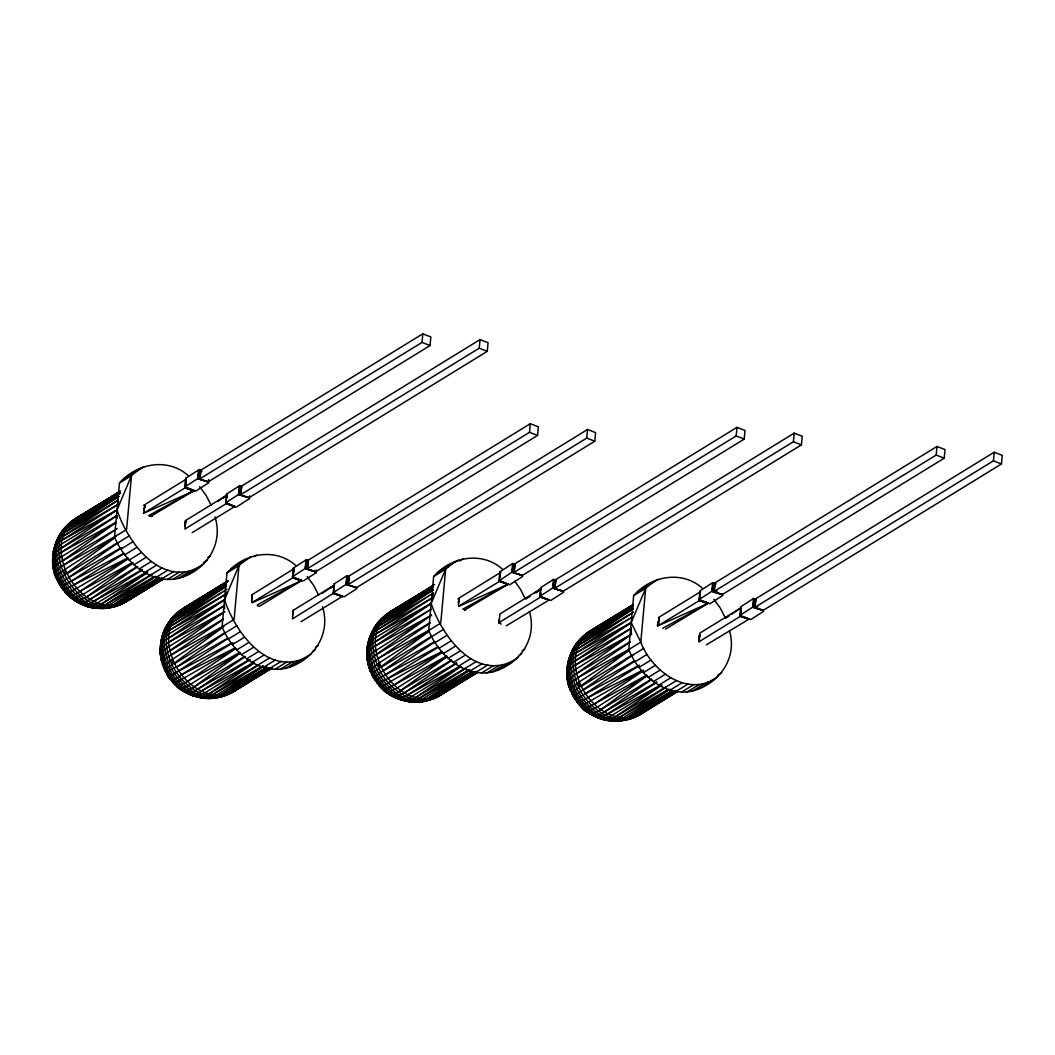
<?xml version="1.0" encoding="UTF-8"?>
<svg xmlns="http://www.w3.org/2000/svg" width="1055" height="1055" viewBox="0 0 1055 1055"><rect width="100%" height="100%" fill="white"/><g stroke="black" fill="none" stroke-linecap="round" stroke-linejoin="round"><path stroke-width="1.5" d="M137.387 566.469L86.695 596.932L79.784 600.11L74.523 600.216L70.5 597.46L62.852 589.547L61.085 586.567L61.599 586.039M169.103 675.925L168.589 676.453L172.967 682.466L177.939 681.583L235.555 648.232M442.216 651.871L382.925 685.869L379.629 686.106L371.782 674.62L369.065 667.63L371.874 662.949L430.071 622.977M643.656 670.149L584.628 704.331L579.643 705.202L577.032 702.182L577.375 700.876M160.413 653.889C159.345 637.761 166.136 621.026 179.258 611.32L227.933 580.843L181.908 609.183C166.73 619.061 158.356 637.721 160.835 655.524C158.778 649.735 164.343 644.948 168.747 642.271L224.886 611.518L169.248 646.464C163.419 649.379 157.67 656.381 162.576 662.777M475.634 671.6L430.031 698.832C392.566 717.506 347.306 654.588 378.046 626.565L433.565 592.897L376.846 630.099C365.281 637.326 366.059 653.665 368.485 665.389L367.47 659.441L371.558 653.256L431.535 615.157L374.38 655.88L369.501 660.338L368.182 663.028C370.859 674.066 377.123 684.181 385.8 691.513L390.68 691.117L397.458 687.834L446.885 656.381M367.47 659.441L368.67 663.582L368.34 660.747M570.043 688.361L569.37 687.609C565.348 681.332 571.955 676.242 576.769 673.446L631.563 634.266L575.925 669.213C570.096 672.114 564.359 679.13 569.265 685.526L568.698 682.677M658.135 621.672L657.516 625.074M120.283 493.12L67.23 526.669C31.65 555.682 73.982 624.112 115.865 605.293L161.468 578.061M268.972 667.947L223.383 695.179C181.46 713.866 139.194 645.581 174.748 616.555L226.429 583.863M214.996 516.871C223.845 544.749 205.461 571.441 178.044 578.483C150.047 584.365 124.358 561.511 114.56 536.916L119.466 483.005C136.649 463.303 167.6 457.356 188.08 475.449M322.5 606.757C331.349 634.635 312.979 661.327 285.562 668.369C257.552 674.25 231.876 651.41 222.078 626.802L226.983 572.891C244.153 553.189 275.104 547.242 295.598 565.335M502.246 568.975C481.766 550.895 450.815 556.842 433.631 576.544L428.726 630.442C438.524 655.05 464.213 677.89 492.21 672.009C519.007 665.019 537.641 639.29 529.465 611.702M729.48 630.798C737.669 658.399 719.022 684.115 692.238 691.117C664.241 696.986 638.552 674.145 628.754 649.55L633.659 595.64C650.83 575.938 681.781 569.99 702.274 588.083M164.435 666.246L162.694 664.861L160.808 655.788M55.005 548.56L55.638 543.325L59.304 535.465M53.212 562.579C52.077 553.295 53.634 541.584 62.68 536.573L118.055 500.241M139.497 468.934L131.493 475.62L117.013 509.961L61.282 544.209C44.903 554.35 56.377 577.665 64.803 589.613C73.784 600.77 90.453 613.483 104.999 604.977L154.017 576.808M163.235 578.615L122.815 603.447C78.505 618.032 37.387 544.894 77.279 517.504L119.109 492.092M247.002 558.82L238.997 565.506L224.53 599.847L168.787 634.095C153.305 643.115 162.945 664.558 169.96 676.242C178.928 690.207 195.07 699.887 211.95 698.318M272.243 668.026L233.155 692.014C190.744 709.949 148.201 643.946 179.258 611.32L226.337 583.679L176.871 613.786C148.689 643.365 181.513 700.283 220.798 696.537M185.456 484.126L185.733 478.258L198.446 470.055L201.993 471.269M226.139 502.919L226.561 494.122L226.957 495.098L185.746 520.418L184.955 529.017L226.166 503.697L235.014 506.611L226.139 502.919L226.561 494.122L239.274 485.907L241.701 486.025L480.025 339.604L488.056 342.717L487.278 351.328L248.954 497.749L249.349 498.725L236.637 506.941L234.21 506.822L192.168 532.643M292.96 574.012L293.25 568.157L305.963 559.941L308.39 560.06L530.309 423.701L538.34 426.827L537.562 435.425L315.643 571.784L316.025 572.76L316.289 569.885M453.663 562.473L445.658 569.159L431.178 603.5L375.448 637.748C351.064 652.557 387.541 711.452 411.714 696.379L460.481 666.417M367.47 646.86L367.496 659.164L367.074 648.917L367.958 643.365M477.269 672.154L436.981 696.973C392.671 711.558 351.552 638.42 391.445 611.043L433.275 585.63M458.885 606.124L499.503 581.371L508.352 584.285L499.477 580.593L499.899 571.797L512.611 563.581L515.038 563.7L736.97 427.354L745.001 430.466L744.223 439.078L522.304 575.437L522.687 576.399L509.974 584.615L507.547 584.496L458.951 606.322M633.106 606.612L581.424 639.304C571.111 647.005 567.062 660.878 566.97 673.341M677.534 691.618L639.831 714.763C597.42 732.698 554.877 666.694 585.947 634.068L633.501 604.792M208.521 482.874L195.808 491.089L184.955 486.869L197.667 478.654L208.138 481.898L198.788 478.983L199.316 470.332L200.872 470.174L422.804 333.815L430.836 336.941L430.058 345.539L208.138 481.898L208.521 482.874L208.785 479.999M208.138 481.898L199.29 478.983L199.817 470.385L198.788 478.983M239.274 485.907L238.496 494.518L248.954 497.749L239.617 494.835L240.144 486.197L238.496 494.518L225.783 502.734M248.954 497.749L240.118 494.848L240.645 486.25L239.617 494.835M305.963 559.941L305.172 568.54L315.643 571.784L306.293 568.869L306.82 560.218L305.172 568.54L292.459 576.755L303.312 580.975L316.025 572.76M315.643 571.784L306.794 568.882L307.335 560.271L306.293 568.869M346.792 575.793L346 584.404L356.471 587.648L347.121 584.721L347.649 576.083L346.792 575.793L334.079 584.008L333.288 592.62L344.141 596.827L356.854 588.611L356.471 587.648L594.783 441.214L595.574 432.603L587.529 429.491L349.218 575.911L347.649 576.083L346 584.404L333.288 592.62M356.471 587.648L347.623 584.734L348.15 576.135L347.121 584.721M512.611 563.581L511.833 572.192L522.304 575.437L512.954 572.509L513.482 563.871L511.833 572.192L499.477 580.593M522.304 575.437L513.455 572.522L513.983 563.924L512.954 572.509M553.44 579.446L552.662 588.044L563.119 591.288L553.77 588.374L554.31 579.723L553.44 579.446L540.727 587.661L539.949 596.26L550.802 600.48L563.515 592.264L563.119 591.288L801.444 444.854L802.222 436.256L794.191 433.13L555.866 579.564L554.31 579.723L552.662 588.044L539.949 596.26M563.119 591.288L554.284 588.387L554.811 579.775L553.77 588.374M712.639 582.677L711.861 591.288L722.319 594.532L712.969 591.604L713.51 582.967L712.639 582.677L699.927 590.892L699.149 599.504L709.989 603.711L722.701 595.508L722.319 594.532L944.238 458.173L945.029 449.575L936.985 446.45L715.066 582.808L713.51 582.967L711.861 591.288L699.149 599.504M722.319 594.532L713.47 591.618L714.011 583.019L712.969 591.604M753.468 598.541L752.69 607.153L763.147 610.383L753.798 607.469L754.338 598.831L753.468 598.541L740.755 606.757L739.977 615.355L750.817 619.575L763.53 611.359L763.147 610.383L1001.472 463.963L1002.25 455.351L994.219 452.226L755.894 598.66L754.338 598.831L752.69 607.153L739.977 615.355M763.147 610.383L754.299 607.482L754.839 598.884L753.798 607.469M185.139 526.26L185.746 520.418M292.736 614.762L293.25 610.304L334.461 584.984L334.079 584.008L333.657 592.804L333.96 589.969M498.883 622.991L499.305 619.786M699.597 634.741L698.938 641.849L699.557 634.78L699.03 640.636M430.058 345.539L422.013 342.413L199.738 478.917L200.305 470.359L199.29 478.983M487.278 351.328L479.247 348.203L240.566 494.782L241.133 486.223L240.118 494.848M537.562 435.425L529.531 432.313L307.256 568.803L307.809 560.245L306.794 568.882M594.783 441.214L586.751 438.089L348.084 584.668L348.638 576.109L347.623 584.734M744.223 439.078L736.179 435.952L513.904 572.456L514.471 563.898L513.455 572.522M801.444 444.854L793.413 441.742L554.732 588.308L555.299 579.749L554.284 588.387M944.238 458.173L936.207 455.048L713.932 591.552L714.499 582.993L713.47 591.618M1001.472 463.963L993.428 460.837L754.76 607.416L755.327 598.844L754.299 607.482M185.799 484.535L185.733 478.258L184.955 486.869M226.838 497.406L227.062 494.426M252.224 602.484L292.855 577.731L293.25 568.157L292.459 576.755M500.07 576.584L499.899 571.797L499.121 580.408M699.953 597.011C696.379 602.708 709.527 601.403 707.562 603.592L657.502 626.077L699.531 600.48L699.992 597.17M741.243 607.06L740.61 616.014L749.208 619.245L740.359 616.331L741.138 607.733L699.927 633.053L699.149 641.651L740.359 616.331L741.138 608.55M185.772 484.377L186.234 478.561L185.627 484.232M293.277 574.263L293.738 568.46L293.092 577.415L301.69 580.632L252.303 602.682M500.044 576.465L500.4 572.1L500.149 576.755M292.749 613.443L293 610.621L292.736 613.522M498.91 622.753L499.16 619.931M144.799 505.846L144.034 510.515L144.799 505.846L144.087 505.055L144.799 505.846L143.889 512.018M185.851 484.654L186.247 480.355M198.446 470.055L197.667 478.654L199.316 470.332L198.287 478.891M200.094 478.772L200.872 470.174L199.738 478.917M226.693 497.96L226.957 495.098L217.488 501.587M226.944 497.644L227.194 494.782M240.922 494.637L241.701 486.025L240.566 494.782M249.349 498.725L249.613 495.863M251.67 598.897L252.303 595.732L251.604 594.954L293.883 568.803M251.749 601.759L252.303 595.732L251.512 595.416M293.633 569.12L292.855 577.731L300.886 580.857L259.675 606.177L257.249 605.781M293.25 610.304L292.459 618.916L333.868 593.029M307.598 568.658L308.39 560.06L307.256 568.803M333.921 593.279L342.519 596.497L333.67 593.583L333.934 590.721M348.427 584.523L349.218 575.911L348.084 584.668M422.013 342.413L422.804 333.815M479.247 348.203L480.025 339.604M458.332 602.537L458.965 599.385L458.252 598.594L500.532 572.456M458.411 605.412L458.965 599.385L458.173 599.069M499.899 577.072L500.294 572.773M501.112 624.151L499.121 622.556L499.912 613.944L541.123 588.624L536.257 592.791M514.26 572.311L515.038 563.7L513.904 572.456M529.531 432.313L530.309 423.701M499.121 622.556L540.331 597.236L540.727 592.936M555.088 588.163L555.866 579.564L554.732 588.308M586.751 438.089L587.529 429.491M658.36 621.632L657.621 624.718M658.439 624.507L658.979 618.481L658.439 624.507L657.45 625.721M700.045 594.743L699.531 600.48L707.562 603.592L665.547 629.136M699.782 600.163L700.032 597.288M714.288 591.407L715.066 582.808L713.932 591.552M736.179 435.952L736.97 427.354M740.61 616.014L741.124 610.278M755.116 607.271L755.894 598.66L754.76 607.416M793.413 441.742L794.191 433.13M936.207 455.048L936.985 446.45M993.428 460.837L994.219 452.226M113.281 606.651C92.128 608.946 73.375 592.884 64.658 574.777L65.239 569.199L114.929 537.127M166.413 671.231C162.457 670.004 170.923 665.903 172.163 664.676L172.743 659.085L223.818 626.129M477.506 672.523L439.803 695.667C416.54 709.633 388.57 690.128 378.824 668.316L379.404 662.738L429.095 630.666M677.429 691.368L639.831 714.763C616.582 728.715 588.571 709.25 578.852 687.412L579.419 681.833L629.11 649.761M293.132 574.118L293.738 568.46M499.938 576.347L500.4 572.1M540.622 593.622L540.305 596.457L540.727 587.661L541.36 588.308M699.966 595.442L699.505 599.688L700.415 591.196M56.93 576.36C51.167 572.522 60.636 567.049 63.748 565.032L117.237 528.529L62.575 560.812C55.77 563.871 51.022 571.098 56.284 578.061L57.827 578.865M162.694 664.861C161.811 659.995 168.088 657.41 171.253 654.918L223.409 619.325M569.37 687.609C568.487 682.73 574.764 680.159 577.929 677.653L630.099 642.073M239.116 494.742L240.144 486.197M305.805 568.777L306.82 560.218M346.633 584.628L347.649 576.083M512.453 572.417L513.482 563.871M553.282 588.281L554.31 579.723M712.481 591.512L713.51 582.967L716.174 583.903M753.31 607.377L754.338 598.831M64.896 590.312L64.962 592.092C68.338 598.594 75.696 594.018 80.048 591.38L132.534 562.473M172.413 680.198L172.466 681.978C175.895 688.612 183.174 683.811 187.553 681.266L240.039 652.359M379.062 683.838L379.127 685.631C382.556 692.251 389.823 687.464 394.214 684.906L446.7 656.012M579.09 702.947L579.155 704.727C585.314 711.874 595.429 719.642 604.423 711.874L656.619 682.044M53.357 554.363L53.357 559.598M161.626 641.216C161.6 635.084 164.791 629.413 170.185 626.459L226.904 589.244L171.385 622.925C155.652 635.242 163.525 660.404 172.664 674.765C181.79 687.649 199.646 703.606 216.196 695.364L263.064 666.206M208.152 482.676L208.534 479.88M368.287 644.869L368.788 641.229L373.628 635.479L432.036 598.014L433.183 594.176M567.115 670.11L568.236 664.017M567.972 662.474L567.102 668.013M251.631 600.361L252.303 595.732M458.516 602.471L458.965 599.385M160.874 641.954L162.127 637.576L166.967 631.826L225.388 594.361L226.152 591.802M368.274 642.429C370.74 630.389 378.442 619.681 388.57 612.836L434.594 584.496M53.304 553.334L52.776 560.706M160.822 643.22L160.729 652.465M227.84 638.077L176.633 667.156C159.279 672.193 169.881 686.541 181.631 674.633L232.984 642.68M570.61 655.696C573.063 644.579 582.096 635.941 591.473 630.138L631.905 605.57M54.108 548.89L53.37 552.068L55.427 544.209M367.536 645.607L369.593 637.734M55.071 572.891C50.442 565.678 53.225 555.8 61.243 552.385L116.854 515.71L117.118 518.664M567.076 674.963L567.893 681.372C564.887 674.659 569.515 668.026 575.437 665.019L631.035 628.345L631.431 632.776M162.404 663.977L163.789 667.947L165.319 664.518L172.743 659.085M570.28 690.049L572.258 693.939L570.465 689.271L579.419 681.833M54.398 553.954C52.71 548.112 57.102 543.061 61.81 540.305L117.87 504.475L118.635 501.916M120.428 490.957L74.404 519.297C55.717 530.744 55.559 557.106 64.658 574.777L57.524 580.685L63.181 589.824L71.714 586.198L124.081 553.651M381.145 619.14L377.268 623.4L385.919 614.973L432.985 587.319L383.519 617.426C369.118 629.795 371.228 652.649 378.824 668.316L371.69 674.224L377.347 683.363L385.879 679.723L438.247 647.19M572.839 650.262L577.296 642.495L583.547 635.783L633.013 606.427L583.547 636.534C569.133 648.891 571.256 671.745 578.852 687.412L571.705 693.32L577.362 702.459L585.907 698.819L638.275 666.285M55.638 543.325C58.948 534.806 64.144 526.709 71.753 521.434L119.123 492.21M62.799 530.322L57.01 540.358M374.71 628.675L375.817 625.918L369.804 636.851M568.263 677.059L567.405 675.213L567.524 678.273C564.887 671.257 569.027 664.109 575.278 660.878L631.207 622.595L645.686 588.255L653.691 581.569M162.641 635.769L163.934 632.96M369.29 639.422L372.811 631.167M571.19 652.992L567.55 664.703L567.933 669.345M573.498 648.1L568.289 661.525L569.621 656.843L574.513 650.856L632.235 612.876M373.839 628.503L376.965 623.848L381.396 620.208L433.091 587.516M573.867 647.599L576.993 642.957M59.673 534.977L64.883 527.592L69.353 523.9L120.23 493.041L71.753 521.434M378.059 623.624L379.576 621.026M61.085 586.567L71.489 581.094L121.932 547.664M168.589 676.453L170.686 679.723M375.25 680.093L385.655 674.633L434.739 642.099M164.514 630.244L170.303 620.208M376.965 623.848C366.428 640.214 370.885 661.999 381.145 677.363C390.627 691.051 409.169 706.388 426.497 699.109L472.073 671.521M172.915 617.386L177.345 612.955M185.588 487.529L143.322 513.455L194.186 490.746L185.535 487.291M226.363 503.143L234.553 506.677M464.767 609.988L507.547 584.496L499.701 580.817M540.582 596.919L549.18 600.137L540.529 596.682M67.955 525.443L71.991 521.025L84.321 513.706M707.839 682.005L701.826 687.016M63.102 529.861L69.841 523.069M61.652 532.393L63.893 530.085M170.62 619.747L172.15 618.177M169.169 622.279L171.398 619.984M577.296 642.495L588.598 631.932L633.224 604.449M575.845 645.027C582.083 636.613 590.431 630.152 599.926 625.51M54.319 571.863C50.759 565.032 56.825 559.743 61.652 555.88M166.901 648.034L169.169 645.766M373.549 651.674L375.817 649.418M573.577 670.782L575.845 668.514M228.012 581.134L184.796 607.39L178.295 612.375M75.709 519.904L80.114 516.198M118.898 496.47L63.88 533.026C49.044 544.103 55.467 567.3 62.878 581.2C71.358 595.97 86.721 608.524 104.432 608.432M675.662 690.695L630.059 717.928C611.649 726.315 591.222 711.479 581.173 696.458C571.362 681.372 564.412 655.88 579.591 642.35L633.026 609.025L578.074 645.66C562.328 657.99 570.214 683.152 579.353 697.513C588.466 710.397 606.335 726.354 622.885 718.112L668.369 689.812M223.304 498.224L226.957 495.098M330.808 588.11L334.461 584.984L322.289 593.332M108.217 607.654C115.47 606.902 122.921 604.449 128.525 599.583M125.888 601.719L136.649 594.703M236.03 689.482L233.392 691.605L249.626 681.095M381.409 618.705L391.445 611.043L408.325 601.429M477.401 672.272L437.179 697.038L441.808 693.834M641.836 712.929C634.556 718.613 625.035 720.947 615.909 721.185L621.316 720.512L626.512 718.218L672.101 690.616M64.658 574.777L115.246 537.47M172.163 664.676L222.763 627.356M378.824 668.316L429.411 631.009M578.852 687.412L629.439 650.104M187.645 574.382L191.812 571.256M295.149 664.268L299.317 661.155M501.811 667.921L518.005 657.41M66.755 592.237L67.23 594.453C77.49 603.935 94.686 612.942 108.072 605.399M182.37 609.131L228.025 581.239M213.651 696.722L215.589 695.285M384.89 617.254L382.121 618.969L389.031 612.77L396.627 608.946M464.345 668.751L415.433 697.632C408.601 702.617 399.819 700.533 393.093 696.511C401.955 700.256 413.441 705.294 422.237 698.924M592.132 630.442L596.655 628.042M620.327 719.457L622.265 718.02M86.695 596.932L132.93 563.199M174.26 682.123C176.409 690.919 187.922 692.594 194.212 686.818L240.435 653.085M380.921 685.763C383.071 694.559 394.57 696.247 400.86 690.471L447.096 656.738M615.131 720.961C602.207 721.422 589.613 715.475 581.028 706.125L581.411 707.087C585.96 714.222 594.703 714.591 600.888 709.567L647.111 675.833M62.575 560.812L116.037 522.581L59.383 558.148M173.772 682.664L167.099 673.38L163.789 666.523L161.521 659.388L162.839 656.698L167.732 652.241L223.541 612.467M52.882 562.328L55.862 575.74L59.489 583.982L117.553 543.167M176.633 667.156L225.071 633.053M374.34 677.27L373.325 677.561L431.719 636.706M574.355 696.366L573.353 696.656L633.092 654.852M576.874 649.207L632.064 617.109L576.004 652.94C560.587 663.081 570.373 685.869 577.837 698.357C586.514 710.477 603.46 726.447 619.179 717.611L668.211 689.442M526.247 598.844L530.296 596.049M534.358 593.266L541.123 588.624M726.262 617.94L728.965 616.08M731.669 614.221L741.138 607.733M53.33 565.638C50.693 558.623 54.834 551.475 61.085 548.244L117.013 509.961C127.774 542.389 160.466 587.556 199.659 566.997M73.705 598.792C77.173 605.003 85.521 602.471 90.229 599.24L137.612 566.799M161.679 657.107L162.022 659.929C157.947 652.333 160.347 641.875 168.589 638.13L224.53 599.847C235.278 632.275 267.97 677.442 307.176 656.883M253.728 662.369L201.36 691.104C192.907 698.001 182.607 692.291 176.541 685.341C181.104 692.462 190.915 694.902 197.733 689.139L245.116 656.685M367.377 656.118C365.281 650.051 370.397 644.592 375.25 641.783L431.178 603.5C441.94 635.914 474.631 681.082 513.825 660.536M391.695 695.707L386.315 692.093C390.97 697.777 399.014 696.722 404.395 692.779L451.777 660.338M604.423 711.874L651.792 679.433M84.848 605.28C89.926 608.471 96.467 607.179 101.267 604.106L146.619 573.142M182.264 690.155C189.583 695.654 200.41 700.045 208.785 693.992L254.123 663.041M415.433 697.632L460.784 666.681M591.71 714.815L588.941 712.903C596.563 717.875 606.928 723.031 615.461 716.741L662.144 684.866M80.048 591.38L128.354 558.662M187.553 681.266L235.858 648.548M394.214 684.906L442.52 652.201M581.411 707.087C585.367 710.147 590.563 705.729 594.229 704.015L642.548 671.297M375.25 641.783L431.02 609.249L375.409 645.911C369.553 649.023 364.793 655.379 367.865 662.276M67.23 526.669L118.793 496.325L65.41 529.716C50.218 543.246 57.181 568.737 66.979 583.824C76.461 597.512 95.003 612.85 112.331 605.583L155.692 576.597M171.385 622.925L226.403 586.356L172.915 619.615C157.736 633.132 164.686 658.623 174.497 673.71C183.979 687.412 202.507 702.749 219.836 695.469L263.196 666.496M426.497 699.109L469.857 670.136M626.512 718.218L669.885 689.231M378.046 626.565L433.064 589.996L379.576 623.254C351.856 648.588 384.191 702.999 418.598 701.957M166.703 673.749L168.589 676.809L172.664 674.765L228.078 638.46M573.669 696.617L575.265 699.557L579.353 697.513L634.754 661.208M168.747 642.271L224.359 605.596L224.623 608.564M104.999 604.977L151.696 574.711M203.826 697.447L197.588 696.946L202.402 697.883L209.971 696.221L257.829 665.494M401.085 699.847L409.05 701.535L416.62 699.874L465.862 668.25M619.179 717.611L665.89 687.346M62.852 589.02C70.342 597.473 82.013 610.291 93.855 601.218L141.304 570.57M201.36 691.104L250.167 659.586M387.871 692.317C392.262 699.122 401.942 699.373 408.021 694.757L456.815 663.226M714.591 592.646L717.136 590.998M755.42 608.511L757.965 606.862M593.108 715.606L598.686 717.123L605.557 715.224L656.843 682.321M115.865 605.293L159.437 577.402M161.481 578.615L122.815 603.447L117.171 605.9M223.383 695.179L266.941 667.288M200.74 697.368C210.578 699.623 221.365 698.014 230.32 693.333L268.985 668.501M430.031 698.832L472.244 671.798M477.018 671.257L436.981 696.973C426.998 702.287 415.103 702.696 404.25 700.586M630.059 717.928L672.259 690.906M631.365 718.534L636.996 716.081L677.046 690.366M139.392 592.963L144.865 589.455M147.595 587.714L150.338 585.96M154.452 583.336L158.553 580.712M252.369 679.341L255.112 677.6M260.585 674.105L263.328 672.351M460.402 682.123L440.054 695.245M464.503 679.499L468.618 676.875M646.728 709.962L652.201 706.468M654.944 704.714L659.045 702.089M663.16 699.465L665.903 697.724M65.239 569.199L57.814 574.632L56.284 578.061M132.719 562.843L83.292 594.308L74.654 598.04L71.635 597.974L63.828 589.851L59.581 583.494L55.005 573.089M240.224 652.729L190.797 684.194C186.946 686.225 181.117 690.247 177.135 686.502M379.404 662.738L371.017 669.239L370.252 670.954L371.993 672.404M646.9 675.477L597.486 706.929L590.695 710.213L585.815 710.608L577.032 701.654M155.547 576.32L106.146 606.823M99.012 608.26L107.847 608.155L116.696 605.979L161.613 578.285M120.204 604.502L123.039 602.735M163.235 578.733L123.013 603.5M221.471 696.827L226.799 694.507L269.131 668.171M230.544 692.621L227.722 694.388L236.03 690.234M270.753 668.619L230.531 693.386L224.201 695.865L215.721 697.54M468.341 670.703L420.312 700.362M410.474 701.1C418.044 703.144 426.563 701.76 433.447 698.146L475.779 671.811M586.184 633.646L591.103 630.916M628.147 719.576L633.475 717.255L675.807 690.919M634.398 717.123L636.284 715.949M385.919 614.973L433.289 585.749L388.57 612.836M123.224 479.326L144.166 466.627M119.466 483.005L131.493 475.62L126.587 529.531L114.56 536.916M145.498 504.198L186.128 479.234L185.337 487.845L193.381 490.957L150.601 516.449M67.204 573.63L117.369 542.798M117.422 543.154L129.448 535.769M120.85 549.154L132.864 541.756M124.793 554.798L136.82 547.413M129.211 560.034L141.238 552.649M134.038 564.768L146.052 557.383M139.194 568.935L151.208 561.55M144.601 572.483L156.628 565.098M147.713 572.021L97.548 602.84C90.295 608.498 81.195 605.28 74.747 600.269M150.192 575.344L162.219 567.959M155.889 577.494L167.916 570.109M161.613 578.905L173.627 571.52M131.176 598.198L163.103 578.615M163.314 579.01L125.637 602.128L113.966 606.942M128.525 600.335L163.354 578.984M167.257 579.538L179.284 572.153M207.954 557.356L210.631 555.708M172.769 579.393L184.796 572.008M203.496 562.566L207.505 560.1M178.044 578.483L190.071 571.098M193.144 570.439L203.839 563.871M183.029 576.795L195.056 569.41M230.742 569.225L242.756 561.827M239.656 563.911L251.683 556.526M226.983 572.891L238.997 565.506L234.091 619.417L222.078 626.802M254.044 556.605L256.721 554.956M174.721 663.516L224.873 632.697M224.926 633.04L236.953 625.655M228.355 639.04L240.382 631.655M232.311 644.684L244.325 637.299M236.729 649.92L248.743 642.535M241.542 654.654L253.569 647.269M301.084 621.672L342.071 596.563M246.699 658.821L258.726 651.436M252.105 662.369L264.132 654.984M253.833 662.764L205.052 692.739C199.975 696.115 192.419 697.513 187.671 692.819M257.71 665.23L269.724 657.845M263.407 667.393L275.421 659.995M269.117 668.791L281.144 661.406M230.32 693.333L270.608 668.514M274.775 669.424L286.789 662.039M315.471 647.243L318.135 645.607M280.274 669.279L292.301 661.894M437.39 572.865L449.417 565.48M447.65 566.733L458.332 560.165M433.631 576.544L445.658 569.159L440.753 623.057L428.726 630.442M459.36 561.075L463.369 558.609M312.346 651.621L315.023 649.986M285.562 668.369L297.576 660.984M290.547 666.694L311.344 653.77M381.369 667.156L431.535 636.336M431.587 636.693L443.614 629.308M435.016 642.68L447.03 635.295M438.959 648.337L450.986 640.952M443.377 653.559L455.404 646.174M448.204 658.294L460.217 650.909M453.36 662.474L465.374 655.076M458.767 666.008L470.794 658.623M464.358 668.883L476.385 661.498M470.055 671.033L482.082 663.648M475.779 672.444L487.792 665.046M481.423 673.077L493.45 665.692M522.12 650.895L524.797 649.247M486.935 672.932L498.962 665.547M519.007 655.274L521.671 653.625M492.21 672.009L504.237 664.624M497.195 670.334L509.222 662.949M637.418 591.961L658.36 579.261M633.659 595.64L645.686 588.255L640.781 642.165C650.988 669.622 684.682 695.931 713.853 679.631M628.754 649.55L640.781 642.165L631.207 622.595L575.463 656.843C551.092 671.653 587.556 730.548 611.742 715.475L660.509 685.513M658.28 617.689L700.309 591.868M581.397 686.251L632.947 654.575M631.602 655.788L643.629 648.403M635.031 661.788L647.058 654.39M638.987 667.433L651.014 660.048M643.405 672.668L655.432 665.283M648.218 677.402L660.245 670.004M653.375 681.57L665.402 674.185M658.795 685.117L670.809 677.719M664.386 687.979L676.413 680.594M670.083 690.128L682.11 682.743M675.793 691.539L687.82 684.154M636.996 716.081L677.284 691.249M681.451 692.172L693.478 684.787M686.963 692.027L698.977 684.642M717.69 675.187L721.699 672.734M692.238 691.117L704.265 683.732M697.223 689.429L718.02 676.506M74.404 519.297L119.294 492.092M63.88 533.026L118.015 500.202M588.598 631.932L633.475 604.726M578.074 645.66L633.593 611.992M112.331 605.583L157.907 577.982M219.836 695.469L266.796 667.037M194.212 686.818L244.892 656.368M400.86 690.471L451.553 660.008M600.888 709.567L651.581 679.104M170.079 650.698L223.291 619.166M376.741 654.337L429.939 622.806M576.769 673.446L629.967 641.902M87.13 512.044L91.35 509.552M94.159 507.89L98.366 505.411M101.267 604.106L151.577 574.395M204.472 596.128L184.796 607.39M207.281 594.466L210.09 592.804M212.899 591.143L217.119 588.65M208.785 693.992L257.684 665.112M411.134 599.768L413.942 598.106M418.149 595.613L420.958 593.952M602.735 623.848L613.957 617.201M616.766 615.553L620.986 613.061M615.461 716.741L665.771 687.029M174.748 616.555L226.298 586.211M381.396 620.208L432.959 589.864M581.424 639.304L632.974 608.959M61.085 548.244L116.854 515.71M128.051 558.346L72.373 590.787L67.362 592.699L64.962 592.092M168.589 638.13L224.359 605.596M575.278 660.878L631.035 628.345M62.68 536.573L117.87 504.475M170.185 626.459L225.388 594.361M376.846 630.099L432.036 598.014M212.503 694.863L262.932 665.89M419.165 698.515L469.581 669.529M90.229 599.24L142.438 569.41M197.733 689.139L248.532 660.114M404.395 692.779L456.604 662.949M69.129 577.27L120.336 548.191M383.295 670.809L434.502 641.717M583.31 689.904L634.517 660.826M63.748 565.032L116.195 535.927M171.253 654.918L223.7 625.813M377.914 658.557L428.937 630.244M577.929 677.653L628.965 649.339M148.531 515.697L193.381 490.957M257.446 604.805L300.886 580.857M462.697 609.223L507.547 584.496M662.725 628.332L707.562 603.592M594.229 704.015L646.728 675.108M61.81 540.305L117.013 509.961M61.243 552.385L115.931 522.423M93.855 601.218L146.21 572.483M169.314 630.191L224.53 599.847M375.976 633.844L431.178 603.5M375.409 645.911L431.535 615.157M408.021 694.757L460.376 666.008M576.004 652.94L631.207 622.595M575.437 665.019L631.563 634.266M608.049 713.853L660.404 685.117M71.489 581.094L123.817 553.295M179.007 670.993L231.335 643.181M385.655 674.633L437.983 646.821M585.683 693.728L639.462 665.151M642.706 712.217L645.357 710.833L637.233 715.369M61.52 534.7L63.682 533.619M74.114 584.747L127.906 557.924M169.024 624.586L171.187 623.505M181.631 674.633L235.41 647.81M375.686 628.226L377.848 627.158M388.28 678.286L442.071 651.463M575.714 647.322L577.876 646.253M588.308 697.381L642.099 670.558M127.47 476.319L130.978 474.592M234.988 566.205L238.483 564.478M441.636 569.858L446.318 567.55M641.664 588.954L646.333 586.646M82.211 515.724L74.865 519.231L72.676 521.315L74.694 520.379M185.443 607.706L189.715 605.61M392.104 611.346L394.952 609.948M114.27 606.48L117.237 605.108M226.706 694.849L218.636 697.395M548.719 600.216L506.334 625.773M748.747 619.311L706.349 644.869M84.242 598.317L87.288 597.315M191.746 688.216L194.793 687.201M398.408 691.856L401.454 690.854M598.436 710.951L601.482 709.949M425.297 701.034L434.37 698.028L425.429 700.204M110.604 607.601L105.025 608.287M111.131 607.495L116.696 605.979M218.108 697.487L206.516 698.146M416.343 701.549L419.402 700.942M424.769 701.14L419.191 701.826M625.444 719.299L628.464 719.114L619.219 720.921L622.028 720.789M398.117 691.711L399.977 691.566M93.222 607.469L96.322 607.561M613.192 720.895L607.416 720.103L618.626 721.053M58.909 581.331L57.616 581.081L54.9 574.091M372.244 674.831L373.074 674.87M619.43 720.038L622.397 720.288M609.078 720.631L601.099 718.943M609.948 720.802L612.52 721.092M150.14 516.317L151.353 516.502M464.305 609.856L465.519 610.027M149.744 515.895L152.171 516.291M599.029 717.914L602.009 718.613M94.884 607.997L87.934 606.005M399.014 698.806L401.981 699.505M599.965 718.455L591.618 714.354M399.937 699.346L396.034 697.803M708.38 603.381L699.531 600.48L707.918 603.447M740.359 616.331L749.208 619.245M540.331 597.236L549.18 600.137M194.186 490.746L185.337 487.845L193.724 490.826M301.69 580.632L292.855 577.731L301.242 580.712M333.67 593.583L342.519 596.497M165.332 668.751L164.369 668.435L166.993 673.868L165.028 670.571M189.373 694.164L194.423 696.194M499.503 581.371L507.89 584.351M499.754 581.054L508.352 584.285M226.416 503.38L235.014 506.611M77.437 601.732L81.868 604.278M385.8 691.513L377.017 682.559M74.523 600.216L72.149 598.554M188.12 693.742L184.942 691.618M388.913 693.794L391.603 695.258L390.31 693.649M369.065 667.63L371.096 669.885M383.796 690.141L388.688 693.742M182.04 690.102L170.356 678.906M584.681 710.081L583.217 708.09M70.5 597.46L68.707 593.991M381.396 687.992L382.068 688.651M174.734 684.339L175.407 685.012M580.448 705.413L571.995 692.739L567.498 678.536M713.879 599.28L720.354 608.168L725.352 617.979M514.721 581.239L520.339 589.072L525.324 598.884M307.203 576.531L313.678 585.433L318.676 595.231M199.685 486.645L206.173 495.534L211.158 505.345M575.265 699.557L571.705 693.32M375.25 680.449L371.69 674.224M53.7 568.737L54.504 570.043M61.085 586.923L57.524 580.685M163.591 667.314L165.121 670.98M575.516 667.815L576.426 670.255M61.335 555.181L62.232 557.62M569.08 686.726L570.465 690.695M370.028 669.266L371.03 672.075M370.45 671.6L368.129 664.254M568.157 683.363L568.5 684.497M161.468 660.615L161.824 661.749M185.495 520.735L185.126 524.981L185.495 520.735"/></g></svg>
